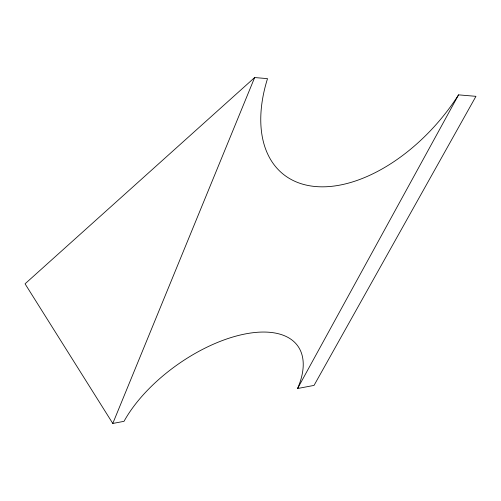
<?xml version="1.0" encoding="UTF-8"?>
<svg xmlns="http://www.w3.org/2000/svg" width="501" height="501" viewBox="0 0 501 501"><rect width="100%" height="100%" fill="white"/><g stroke="black" fill="none" stroke-linecap="round" stroke-linejoin="round"><path stroke-width="0.75" d="M112.788 423.451L254.652 77.549L267.515 78.638A144.25 87.111 -50.5 0 0 315.711 186.547A144.25 87.111 -50.5 0 0 458.565 94.858L475.95 96.33L314.033 385.407L297.581 388.513A109.187 54.365 -35.3 0 0 245.866 333.829A109.187 54.365 -35.3 0 0 124.016 421.328L112.788 423.451L25.05 283.823L254.652 77.549M297.581 388.513L458.565 94.858"/></g></svg>
